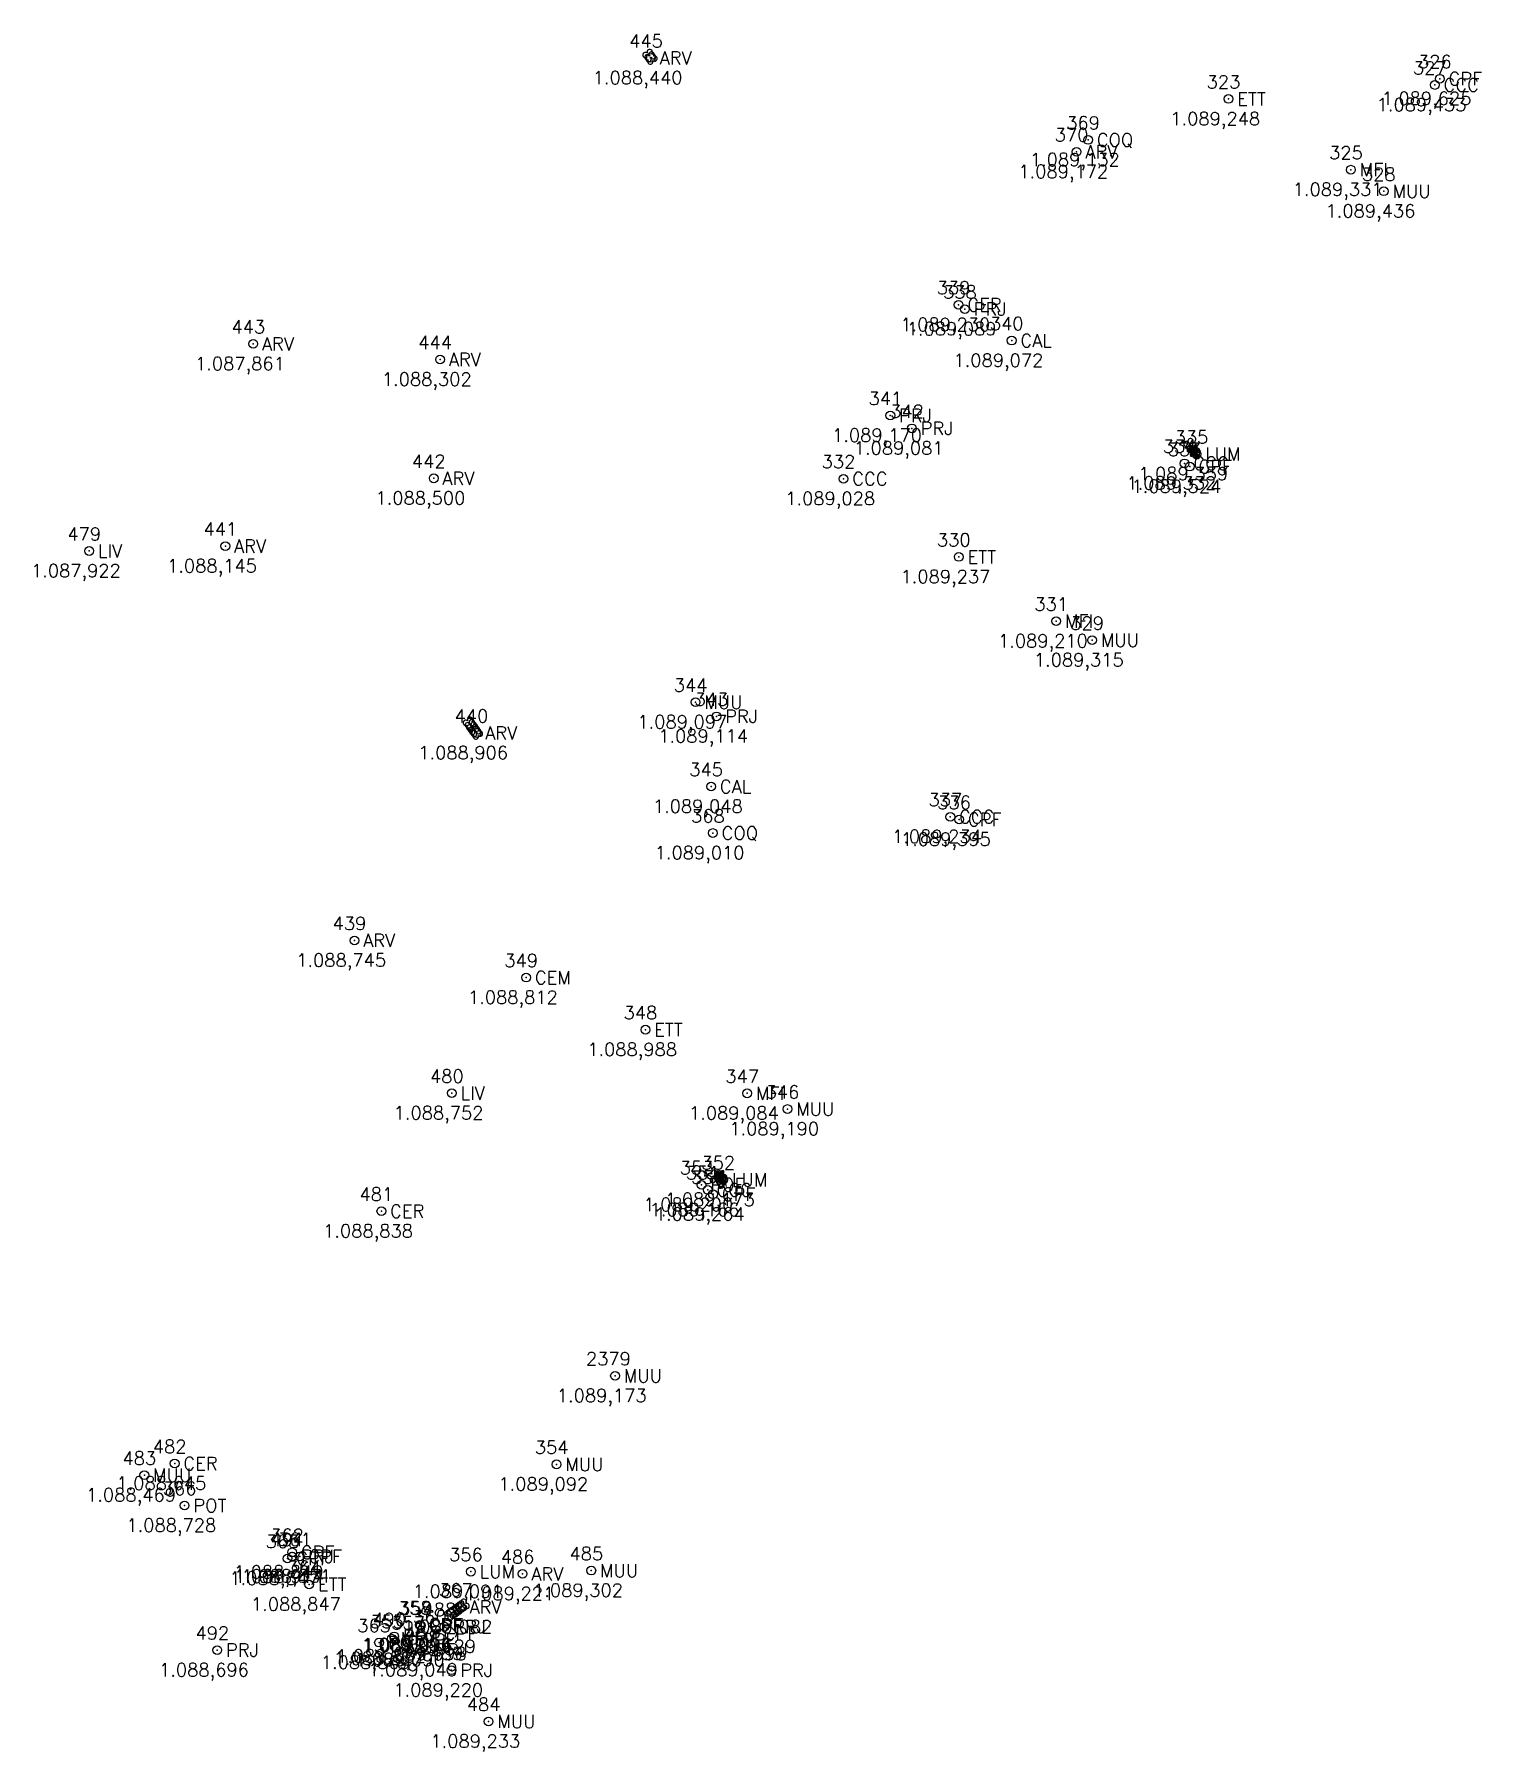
# Model space of a CAD drawing. Extents: x 190546 to 194941, y 8251022 to 8268833.
# Drawn here: x 194675.9 to 194725.6, y 8268399.6 to 8268458.5 of the extents above; entities that cross this region are included whole.
import ezdxf

# ---------------------------------------------------------------- set-up
doc = ezdxf.new("R2010")
doc.units = 0
doc.header["$LTSCALE"] = 10
doc.header["$MEASUREMENT"] = 0
doc.linetypes.add('CONTINUO', pattern=[0])
doc.layers.get('0').update_dxf_attribs({"linetype": 'CONTINUOUS'})
for name, color, linetype in [('_IRRADIACAO', 7, 'CONTINUO'), ('TOP-REDE_ELÉTRICA_LUMINÁR0', 10, 'CONTINUOUS'), ('TOP-ÁRVORE', 80, 'CONTINUOUS'), ('TOP-ÁRVORE_COQUEIRO', 80, 'CONTINUOUS')]:
    doc.layers.add(name, color=color, linetype=linetype)
doc.styles.add('ROMANS', font='romans', dxfattribs={"height": 0.2})
doc.styles.get("Standard").update_dxf_attribs({"font": 'txt.shx'})

# ---------------------------------------------------------------- blocks, each defined once
blk = doc.blocks.new('SIMB_CIRCULO')
at = {"color": 0, "linetype": 'CONTINUOUS'}
blk.add_circle((0, 0), 0.5, dxfattribs=at)
at = {"color": 0}
blk.add_point((0, 0), dxfattribs=at)
for tag in ['desc:', 'cota:', 'pto:']:
    blk.add_attdef(tag, (0, 0), '', height=1)
blk = doc.blocks.new('A$C325C66AC')
at = {"layer": 'TOP-REDE_ELÉTRICA_LUMINÁR0'}
blk.add_circle((0, 0), 1.18, dxfattribs=at)
for radius, start, end in [(1.89, 57.59957, 129.06164), (1.53, 57.59957, 129.06164), (1.89, 237.59957, 309.06164), (1.53, 237.59957, 309.06164)]:
    blk.add_arc((0, 0), radius, start, end, dxfattribs=at)
blk = doc.blocks.new('A$C49782D5F')
at = {"layer": 'TOP-ÁRVORE', "linetype": 'CONTINUOUS', "flags": 128}
blk.add_lwpolyline([(0.7, -1.01, 1.99215), (0.99, 0.7, 2.000068), (-0.72, 0.99, 2.000004), (-1.01, -0.72, 2.005032), (0.7, -1.01)], format="xyb", dxfattribs=at)
at = {"layer": 'TOP-ÁRVORE', "linetype": 'CONTINUOUS'}
blk.add_circle((0, 0), 0.275, dxfattribs=at)
blk = doc.blocks.new('A$C2AAA6732')
at = {"layer": 'TOP-ÁRVORE_COQUEIRO', "linetype": 'CONTINUOUS'}
for p, q in [((-1.94, -0.14), (-2.61, 0.22)), ((-1.62, -0.1), (-2.37, 0.41)), ((-2.17, -0.18), (-0.11, 0.06)), ((0, 0), (-2.17, -0.18)), ((-1.22, -0.06), (-2.11, 0.56)), ((-1.06, 1.5), (-1.8, 1.77)), ((-1.23, 1.8), (-1.78, 2.07)), ((-0.85, 1.18), (-1.78, 1.46)), ((-0.79, -0.01), (-1.76, 0.71)), ((-0.65, 0.86), (-1.68, 1.11)), ((-0.44, 0.55), (-1.56, 0.79)), ((-1.21, 1.79), (-1.48, 2.42)), ((-0.36, 0.03), (-1.42, 0.82)), ((-0.23, 0.22), (-1.42, 0.47)), ((-1.23, 1.79), (-0.03, 0.15)), ((-1.23, 1.79), (-0.11, 0.04)), ((0, 0), (-1.23, 1.79)), ((-1.08, 1.61), (-1.1, 2.38)), ((0, 0), (-0.97, -1.95)), ((-0.89, 1.36), (-0.82, 2.26)), ((-0.66, 1.03), (-0.56, 2.11)), ((-0.4, 0.69), (-0.25, 1.88)), ((0.07, 0.31), (-0.28, 1.47)), ((-0.15, 0.33), (0.02, 1.64)), ((0.26, 0.65), (-0.08, 1.75)), ((0.96, 1.95), (0, 0.15)), ((0, 0), (0.96, 1.95)), ((0, 0), (2.17, 0.12)), ((0, 0), (1.18, -1.83)), ((2.17, 0.12), (0.1, 0.07)), ((0.96, 1.95), (0.11, 0.07)), ((2.17, 0.12), (0.11, -0.06)), ((0.43, 0.99), (0.14, 2.01)), ((0.21, 0.29), (1.43, 0.79)), ((0.3, 0.08), (1.14, 0.96)), ((0.62, 1.32), (0.39, 2.26)), ((0.4, 0.69), (1.51, 1.14)), ((0.57, 1.08), (1.56, 1.53)), ((0.79, 1.67), (0.66, 2.44)), ((0.7, 0.09), (1.49, 0.92)), ((0.74, 1.44), (1.57, 1.82)), ((0.87, 1.73), (1.53, 2.13)), ((0.96, 1.96), (0.94, 2.57)), ((0.96, 1.94), (1.38, 2.48)), ((1.07, 0.11), (1.82, 0.85)), ((1.22, 0.03), (2.09, -0.62)), ((1.45, 0.11), (2.17, 0.76)), ((1.62, 0.05), (2.35, -0.48)), ((1.84, 0.12), (2.45, 0.61)), ((1.94, 0.08), (2.6, -0.3)), ((2.16, 0.1), (2.84, 0)), ((2.18, 0.12), (2.7, 0.43)), ((-2.15, -0.17), (-2.84, -0.09)), ((-2.17, -0.18), (-2.68, -0.52)), ((-1.83, -0.18), (-2.43, -0.69)), ((-2.17, -0.18), (-0.1, -0.08)), ((-1.45, -0.15), (-2.15, -0.83)), ((-1.07, -0.14), (-1.8, -0.91)), ((-0.75, -1.44), (-1.58, -1.81)), ((-0.58, -1.07), (-1.57, -1.52)), ((-0.88, -1.73), (-1.54, -2.12)), ((-0.4, -0.68), (-1.52, -1.13)), ((-0.69, -0.11), (-1.46, -0.97)), ((-0.21, -0.29), (-1.44, -0.78)), ((-0.97, -1.93), (-1.4, -2.47)), ((-0.3, -0.09), (-1.11, -1)), ((-0.97, -1.95), (-0.11, -0.07)), ((-0.97, -1.95), (0, -0.15)), ((-0.97, -1.95), (-0.95, -2.56)), ((-0.8, -1.66), (-0.68, -2.43)), ((-0.62, -1.32), (-0.41, -2.26)), ((-0.44, -0.98), (-0.16, -2.01)), ((-0.26, -0.65), (0.07, -1.75)), ((-0.08, -0.31), (0.28, -1.47)), ((0.14, -0.33), (-0.06, -1.64)), ((1.18, -1.83), (0.02, -0.15)), ((1.18, -1.83), (0.11, -0.05)), ((0.38, -0.7), (0.2, -1.89)), ((0.22, -0.22), (1.4, -0.51)), ((0.35, -0.04), (1.39, -0.87)), ((0.42, -0.56), (1.54, -0.83)), ((0.63, -1.04), (0.5, -2.13)), ((0.62, -0.88), (1.64, -1.16)), ((0.85, -1.38), (0.75, -2.28)), ((0.79, -0.02), (1.74, -0.76)), ((0.81, -1.21), (1.74, -1.51)), ((1.02, -1.53), (1.75, -1.83)), ((1.03, -1.64), (1.03, -2.41)), ((1.16, -1.82), (1.41, -2.46)), ((1.18, -1.83), (1.71, -2.13))]:
    blk.add_line(p, q, dxfattribs=at)
blk.add_circle((0, 0), 0.00303, dxfattribs=at)

msp = doc.modelspace()

# ---------------------------------------------------------------- block references
at = {"layer": '_IRRADIACAO', "color": 4}
ref = msp.add_blockref('SIMB_CIRCULO', (194697.064, 8268457.719), dxfattribs=dict(at, xscale=0.3, yscale=0.3, zscale=0.3))
ref.add_attrib('PONTO', '445', (194696.314, 8268458.079), dxfattribs={"layer": '0', "color": 1, "height": 0.45, "style": 'ROMANS'})
ref.add_attrib('DESC', 'ARV', (194697.364, 8268457.494), dxfattribs={"layer": '0', "color": 3, "height": 0.45, "style": 'ROMANS'})
ref.add_attrib('COTA', '1.088,440', (194695.064, 8268456.819), dxfattribs={"layer": '0', "color": 5, "height": 0.45, "style": 'ROMANS'})
ref = msp.add_blockref('SIMB_CIRCULO', (194723.988, 8268456.791), dxfattribs=dict(at, xscale=0.3, yscale=0.3, zscale=0.3))
ref.add_attrib('PONTO', '327', (194723.238, 8268457.151), dxfattribs={"layer": '0', "color": 1, "height": 0.45, "style": 'ROMANS'})
ref.add_attrib('DESC', 'CCC', (194724.288, 8268456.566), dxfattribs={"layer": '0', "color": 3, "height": 0.45, "style": 'ROMANS'})
ref.add_attrib('COTA', '1.089,433', (194721.988, 8268455.891), dxfattribs={"layer": '0', "color": 5, "height": 0.45, "style": 'ROMANS'})
ref = msp.add_blockref('SIMB_CIRCULO', (194724.16, 8268457.006), dxfattribs=dict(at, xscale=0.3, yscale=0.3, zscale=0.3))
ref.add_attrib('PONTO', '326', (194723.41, 8268457.366), dxfattribs={"layer": '0', "color": 1, "height": 0.45, "style": 'ROMANS'})
ref.add_attrib('DESC', 'CPF', (194724.459, 8268456.781), dxfattribs={"layer": '0', "color": 3, "height": 0.45, "style": 'ROMANS'})
ref.add_attrib('COTA', '1.089,625', (194722.16, 8268456.106), dxfattribs={"layer": '0', "color": 5, "height": 0.45, "style": 'ROMANS'})
ref = msp.add_blockref('SIMB_CIRCULO', (194716.902, 8268456.311), dxfattribs=dict(at, xscale=0.3, yscale=0.3, zscale=0.3))
ref.add_attrib('PONTO', '323', (194716.152, 8268456.671), dxfattribs={"layer": '0', "color": 1, "height": 0.45, "style": 'ROMANS'})
ref.add_attrib('DESC', 'ETT', (194717.202, 8268456.086), dxfattribs={"layer": '0', "color": 3, "height": 0.45, "style": 'ROMANS'})
ref.add_attrib('COTA', '1.089,248', (194714.902, 8268455.411), dxfattribs={"layer": '0', "color": 5, "height": 0.45, "style": 'ROMANS'})
ref = msp.add_blockref('SIMB_CIRCULO', (194712.078, 8268454.904), dxfattribs=dict(at, xscale=0.3, yscale=0.3, zscale=0.3))
ref.add_attrib('PONTO', '369', (194711.328, 8268455.264), dxfattribs={"layer": '0', "color": 1, "height": 0.45, "style": 'ROMANS'})
ref.add_attrib('DESC', 'COQ', (194712.378, 8268454.679), dxfattribs={"layer": '0', "color": 3, "height": 0.45, "style": 'ROMANS'})
ref.add_attrib('COTA', '1.089,132', (194710.078, 8268454.004), dxfattribs={"layer": '0', "color": 5, "height": 0.45, "style": 'ROMANS'})
ref = msp.add_blockref('SIMB_CIRCULO', (194711.684, 8268454.495), dxfattribs=dict(at, xscale=0.3, yscale=0.3, zscale=0.3))
ref.add_attrib('PONTO', '370', (194710.934, 8268454.855), dxfattribs={"layer": '0', "color": 1, "height": 0.45, "style": 'ROMANS'})
ref.add_attrib('DESC', 'ARV', (194711.984, 8268454.27), dxfattribs={"layer": '0', "color": 3, "height": 0.45, "style": 'ROMANS'})
ref.add_attrib('COTA', '1.089,172', (194709.684, 8268453.595), dxfattribs={"layer": '0', "color": 5, "height": 0.45, "style": 'ROMANS'})
ref = msp.add_blockref('SIMB_CIRCULO', (194721.107, 8268453.882), dxfattribs=dict(at, xscale=0.3, yscale=0.3, zscale=0.3))
ref.add_attrib('PONTO', '325', (194720.357, 8268454.242), dxfattribs={"layer": '0', "color": 1, "height": 0.45, "style": 'ROMANS'})
ref.add_attrib('DESC', 'MFI', (194721.407, 8268453.657), dxfattribs={"layer": '0', "color": 3, "height": 0.45, "style": 'ROMANS'})
ref.add_attrib('COTA', '1.089,331', (194719.107, 8268452.982), dxfattribs={"layer": '0', "color": 5, "height": 0.45, "style": 'ROMANS'})
ref = msp.add_blockref('SIMB_CIRCULO', (194722.234, 8268453.141), dxfattribs=dict(at, xscale=0.3, yscale=0.3, zscale=0.3))
ref.add_attrib('PONTO', '328', (194721.484, 8268453.501), dxfattribs={"layer": '0', "color": 1, "height": 0.45, "style": 'ROMANS'})
ref.add_attrib('DESC', 'MUU', (194722.534, 8268452.916), dxfattribs={"layer": '0', "color": 3, "height": 0.45, "style": 'ROMANS'})
ref.add_attrib('COTA', '1.089,436', (194720.234, 8268452.241), dxfattribs={"layer": '0', "color": 5, "height": 0.45, "style": 'ROMANS'})
ref = msp.add_blockref('SIMB_CIRCULO', (194707.632, 8268449.244), dxfattribs=dict(at, xscale=0.3, yscale=0.3, zscale=0.3))
ref.add_attrib('PONTO', '339', (194706.882, 8268449.604), dxfattribs={"layer": '0', "color": 1, "height": 0.45, "style": 'ROMANS'})
ref.add_attrib('DESC', 'CER', (194707.932, 8268449.019), dxfattribs={"layer": '0', "color": 3, "height": 0.45, "style": 'ROMANS'})
ref.add_attrib('COTA', '1.089,230', (194705.632, 8268448.344), dxfattribs={"layer": '0', "color": 5, "height": 0.45, "style": 'ROMANS'})
ref = msp.add_blockref('SIMB_CIRCULO', (194707.85, 8268449.096), dxfattribs=dict(at, xscale=0.3, yscale=0.3, zscale=0.3))
ref.add_attrib('PONTO', '338', (194707.1, 8268449.456), dxfattribs={"layer": '0', "color": 1, "height": 0.45, "style": 'ROMANS'})
ref.add_attrib('DESC', 'PRJ', (194708.15, 8268448.871), dxfattribs={"layer": '0', "color": 3, "height": 0.45, "style": 'ROMANS'})
ref.add_attrib('COTA', '1.089,089', (194705.85, 8268448.196), dxfattribs={"layer": '0', "color": 5, "height": 0.45, "style": 'ROMANS'})
ref = msp.add_blockref('SIMB_CIRCULO', (194683.405, 8268447.901), dxfattribs=dict(at, xscale=0.3, yscale=0.3, zscale=0.3))
ref.add_attrib('PONTO', '443', (194682.655, 8268448.261), dxfattribs={"layer": '0', "color": 1, "height": 0.45, "style": 'ROMANS'})
ref.add_attrib('DESC', 'ARV', (194683.704, 8268447.676), dxfattribs={"layer": '0', "color": 3, "height": 0.45, "style": 'ROMANS'})
ref.add_attrib('COTA', '1.087,861', (194681.405, 8268447.001), dxfattribs={"layer": '0', "color": 5, "height": 0.45, "style": 'ROMANS'})
ref = msp.add_blockref('SIMB_CIRCULO', (194709.455, 8268448.014), dxfattribs=dict(at, xscale=0.3, yscale=0.3, zscale=0.3))
ref.add_attrib('PONTO', '340', (194708.705, 8268448.374), dxfattribs={"layer": '0', "color": 1, "height": 0.45, "style": 'ROMANS'})
ref.add_attrib('DESC', 'CAL', (194709.755, 8268447.789), dxfattribs={"layer": '0', "color": 3, "height": 0.45, "style": 'ROMANS'})
ref.add_attrib('COTA', '1.089,072', (194707.455, 8268447.114), dxfattribs={"layer": '0', "color": 5, "height": 0.45, "style": 'ROMANS'})
ref = msp.add_blockref('SIMB_CIRCULO', (194689.822, 8268447.366), dxfattribs=dict(at, xscale=0.3, yscale=0.3, zscale=0.3))
ref.add_attrib('PONTO', '444', (194689.072, 8268447.726), dxfattribs={"layer": '0', "color": 1, "height": 0.45, "style": 'ROMANS'})
ref.add_attrib('DESC', 'ARV', (194690.122, 8268447.141), dxfattribs={"layer": '0', "color": 3, "height": 0.45, "style": 'ROMANS'})
ref.add_attrib('COTA', '1.088,302', (194687.822, 8268446.466), dxfattribs={"layer": '0', "color": 5, "height": 0.45, "style": 'ROMANS'})
ref = msp.add_blockref('SIMB_CIRCULO', (194705.286, 8268445.444), dxfattribs=dict(at, xscale=0.3, yscale=0.3, zscale=0.3))
ref.add_attrib('PONTO', '341', (194704.536, 8268445.804), dxfattribs={"layer": '0', "color": 1, "height": 0.45, "style": 'ROMANS'})
ref.add_attrib('DESC', 'PRJ', (194705.586, 8268445.219), dxfattribs={"layer": '0', "color": 3, "height": 0.45, "style": 'ROMANS'})
ref.add_attrib('COTA', '1.089,170', (194703.286, 8268444.544), dxfattribs={"layer": '0', "color": 5, "height": 0.45, "style": 'ROMANS'})
ref = msp.add_blockref('SIMB_CIRCULO', (194706.03, 8268445.001), dxfattribs=dict(at, xscale=0.3, yscale=0.3, zscale=0.3))
ref.add_attrib('PONTO', '342', (194705.28, 8268445.361), dxfattribs={"layer": '0', "color": 1, "height": 0.45, "style": 'ROMANS'})
ref.add_attrib('DESC', 'PRJ', (194706.329, 8268444.776), dxfattribs={"layer": '0', "color": 3, "height": 0.45, "style": 'ROMANS'})
ref.add_attrib('COTA', '1.089,081', (194704.03, 8268444.101), dxfattribs={"layer": '0', "color": 5, "height": 0.45, "style": 'ROMANS'})
ref = msp.add_blockref('SIMB_CIRCULO', (194715.801, 8268444.119), dxfattribs=dict(at, xscale=0.3, yscale=0.3, zscale=0.3))
ref.add_attrib('PONTO', '335', (194715.051, 8268444.479), dxfattribs={"layer": '0', "color": 1, "height": 0.45, "style": 'ROMANS'})
ref.add_attrib('DESC', 'LUM', (194716.101, 8268443.894), dxfattribs={"layer": '0', "color": 3, "height": 0.45, "style": 'ROMANS'})
ref.add_attrib('COTA', '1.089,359', (194713.801, 8268443.219), dxfattribs={"layer": '0', "color": 5, "height": 0.45, "style": 'ROMANS'})
ref = msp.add_blockref('SIMB_CIRCULO', (194715.395, 8268443.798), dxfattribs=dict(at, xscale=0.3, yscale=0.3, zscale=0.3))
ref.add_attrib('PONTO', '334', (194714.645, 8268444.158), dxfattribs={"layer": '0', "color": 1, "height": 0.45, "style": 'ROMANS'})
ref.add_attrib('DESC', 'CCC', (194715.695, 8268443.573), dxfattribs={"layer": '0', "color": 3, "height": 0.45, "style": 'ROMANS'})
ref.add_attrib('COTA', '1.089,332', (194713.395, 8268442.898), dxfattribs={"layer": '0', "color": 5, "height": 0.45, "style": 'ROMANS'})
ref = msp.add_blockref('SIMB_CIRCULO', (194715.569, 8268443.689), dxfattribs=dict(at, xscale=0.3, yscale=0.3, zscale=0.3))
ref.add_attrib('PONTO', '333', (194714.819, 8268444.049), dxfattribs={"layer": '0', "color": 1, "height": 0.45, "style": 'ROMANS'})
ref.add_attrib('DESC', 'CPF', (194715.869, 8268443.464), dxfattribs={"layer": '0', "color": 3, "height": 0.45, "style": 'ROMANS'})
ref.add_attrib('COTA', '1.089,524', (194713.569, 8268442.789), dxfattribs={"layer": '0', "color": 5, "height": 0.45, "style": 'ROMANS'})
ref = msp.add_blockref('SIMB_CIRCULO', (194689.603, 8268443.286), dxfattribs=dict(at, xscale=0.3, yscale=0.3, zscale=0.3))
ref.add_attrib('PONTO', '442', (194688.853, 8268443.646), dxfattribs={"layer": '0', "color": 1, "height": 0.45, "style": 'ROMANS'})
ref.add_attrib('DESC', 'ARV', (194689.902, 8268443.061), dxfattribs={"layer": '0', "color": 3, "height": 0.45, "style": 'ROMANS'})
ref.add_attrib('COTA', '1.088,500', (194687.603, 8268442.386), dxfattribs={"layer": '0', "color": 5, "height": 0.45, "style": 'ROMANS'})
ref = msp.add_blockref('SIMB_CIRCULO', (194703.678, 8268443.271), dxfattribs=dict(at, xscale=0.3, yscale=0.3, zscale=0.3))
ref.add_attrib('PONTO', '332', (194702.928, 8268443.631), dxfattribs={"layer": '0', "color": 1, "height": 0.45, "style": 'ROMANS'})
ref.add_attrib('DESC', 'CCC', (194703.978, 8268443.046), dxfattribs={"layer": '0', "color": 3, "height": 0.45, "style": 'ROMANS'})
ref.add_attrib('COTA', '1.089,028', (194701.678, 8268442.371), dxfattribs={"layer": '0', "color": 5, "height": 0.45, "style": 'ROMANS'})
ref = msp.add_blockref('SIMB_CIRCULO', (194677.77, 8268440.791), dxfattribs=dict(at, xscale=0.3, yscale=0.3, zscale=0.3))
ref.add_attrib('PONTO', '479', (194677.02, 8268441.151), dxfattribs={"layer": '0', "color": 1, "height": 0.45, "style": 'ROMANS'})
ref.add_attrib('DESC', 'LIV', (194678.07, 8268440.566), dxfattribs={"layer": '0', "color": 3, "height": 0.45, "style": 'ROMANS'})
ref.add_attrib('COTA', '1.087,922', (194675.77, 8268439.891), dxfattribs={"layer": '0', "color": 5, "height": 0.45, "style": 'ROMANS'})
ref = msp.add_blockref('SIMB_CIRCULO', (194682.446, 8268440.958), dxfattribs=dict(at, xscale=0.3, yscale=0.3, zscale=0.3))
ref.add_attrib('PONTO', '441', (194681.696, 8268441.318), dxfattribs={"layer": '0', "color": 1, "height": 0.45, "style": 'ROMANS'})
ref.add_attrib('DESC', 'ARV', (194682.746, 8268440.733), dxfattribs={"layer": '0', "color": 3, "height": 0.45, "style": 'ROMANS'})
ref.add_attrib('COTA', '1.088,145', (194680.446, 8268440.058), dxfattribs={"layer": '0', "color": 5, "height": 0.45, "style": 'ROMANS'})
ref = msp.add_blockref('SIMB_CIRCULO', (194707.636, 8268440.587), dxfattribs=dict(at, xscale=0.3, yscale=0.3, zscale=0.3))
ref.add_attrib('PONTO', '330', (194706.886, 8268440.947), dxfattribs={"layer": '0', "color": 1, "height": 0.45, "style": 'ROMANS'})
ref.add_attrib('DESC', 'ETT', (194707.937, 8268440.362), dxfattribs={"layer": '0', "color": 3, "height": 0.45, "style": 'ROMANS'})
ref.add_attrib('COTA', '1.089,237', (194705.636, 8268439.687), dxfattribs={"layer": '0', "color": 5, "height": 0.45, "style": 'ROMANS'})
ref = msp.add_blockref('SIMB_CIRCULO', (194710.985, 8268438.381), dxfattribs=dict(at, xscale=0.3, yscale=0.3, zscale=0.3))
ref.add_attrib('PONTO', '331', (194710.235, 8268438.741), dxfattribs={"layer": '0', "color": 1, "height": 0.45, "style": 'ROMANS'})
ref.add_attrib('DESC', 'MFI', (194711.285, 8268438.156), dxfattribs={"layer": '0', "color": 3, "height": 0.45, "style": 'ROMANS'})
ref.add_attrib('COTA', '1.089,210', (194708.985, 8268437.481), dxfattribs={"layer": '0', "color": 5, "height": 0.45, "style": 'ROMANS'})
ref = msp.add_blockref('SIMB_CIRCULO', (194712.216, 8268437.728), dxfattribs=dict(at, xscale=0.3, yscale=0.3, zscale=0.3))
ref.add_attrib('PONTO', '329', (194711.466, 8268438.088), dxfattribs={"layer": '0', "color": 1, "height": 0.45, "style": 'ROMANS'})
ref.add_attrib('DESC', 'MUU', (194712.516, 8268437.503), dxfattribs={"layer": '0', "color": 3, "height": 0.45, "style": 'ROMANS'})
ref.add_attrib('COTA', '1.089,315', (194710.216, 8268436.828), dxfattribs={"layer": '0', "color": 5, "height": 0.45, "style": 'ROMANS'})
ref = msp.add_blockref('SIMB_CIRCULO', (194698.599, 8268435.599), dxfattribs=dict(at, xscale=0.3, yscale=0.3, zscale=0.3))
ref.add_attrib('PONTO', '344', (194697.849, 8268435.959), dxfattribs={"layer": '0', "color": 1, "height": 0.45, "style": 'ROMANS'})
ref.add_attrib('DESC', 'MUU', (194698.899, 8268435.374), dxfattribs={"layer": '0', "color": 3, "height": 0.45, "style": 'ROMANS'})
ref.add_attrib('COTA', '1.089,097', (194696.599, 8268434.699), dxfattribs={"layer": '0', "color": 5, "height": 0.45, "style": 'ROMANS'})
ref = msp.add_blockref('SIMB_CIRCULO', (194699.314, 8268435.113), dxfattribs=dict(at, xscale=0.3, yscale=0.3, zscale=0.3))
ref.add_attrib('PONTO', '343', (194698.564, 8268435.473), dxfattribs={"layer": '0', "color": 1, "height": 0.45, "style": 'ROMANS'})
ref.add_attrib('DESC', 'PRJ', (194699.614, 8268434.888), dxfattribs={"layer": '0', "color": 3, "height": 0.45, "style": 'ROMANS'})
ref.add_attrib('COTA', '1.089,114', (194697.314, 8268434.213), dxfattribs={"layer": '0', "color": 5, "height": 0.45, "style": 'ROMANS'})
ref = msp.add_blockref('SIMB_CIRCULO', (194691.072, 8268434.543), dxfattribs=dict(at, xscale=0.3, yscale=0.3, zscale=0.3))
ref.add_attrib('PONTO', '440', (194690.322, 8268434.903), dxfattribs={"layer": '0', "color": 1, "height": 0.45, "style": 'ROMANS'})
ref.add_attrib('DESC', 'ARV', (194691.372, 8268434.318), dxfattribs={"layer": '0', "color": 3, "height": 0.45, "style": 'ROMANS'})
ref.add_attrib('COTA', '1.088,906', (194689.072, 8268433.643), dxfattribs={"layer": '0', "color": 5, "height": 0.45, "style": 'ROMANS'})
ref = msp.add_blockref('SIMB_CIRCULO', (194699.131, 8268432.703), dxfattribs=dict(at, xscale=0.3, yscale=0.3, zscale=0.3))
ref.add_attrib('PONTO', '345', (194698.381, 8268433.063), dxfattribs={"layer": '0', "color": 1, "height": 0.45, "style": 'ROMANS'})
ref.add_attrib('DESC', 'CAL', (194699.431, 8268432.478), dxfattribs={"layer": '0', "color": 3, "height": 0.45, "style": 'ROMANS'})
ref.add_attrib('COTA', '1.089,048', (194697.131, 8268431.803), dxfattribs={"layer": '0', "color": 5, "height": 0.45, "style": 'ROMANS'})
ref = msp.add_blockref('SIMB_CIRCULO', (194707.347, 8268431.666), dxfattribs=dict(at, xscale=0.3, yscale=0.3, zscale=0.3))
ref.add_attrib('PONTO', '337', (194706.597, 8268432.026), dxfattribs={"layer": '0', "color": 1, "height": 0.45, "style": 'ROMANS'})
ref.add_attrib('DESC', 'CCC', (194707.647, 8268431.441), dxfattribs={"layer": '0', "color": 3, "height": 0.45, "style": 'ROMANS'})
ref.add_attrib('COTA', '1.089,234', (194705.347, 8268430.766), dxfattribs={"layer": '0', "color": 5, "height": 0.45, "style": 'ROMANS'})
ref = msp.add_blockref('SIMB_CIRCULO', (194699.192, 8268431.108), dxfattribs=dict(at, xscale=0.3, yscale=0.3, zscale=0.3))
ref.add_attrib('PONTO', '368', (194698.442, 8268431.468), dxfattribs={"layer": '0', "color": 1, "height": 0.45, "style": 'ROMANS'})
ref.add_attrib('DESC', 'COQ', (194699.492, 8268430.883), dxfattribs={"layer": '0', "color": 3, "height": 0.45, "style": 'ROMANS'})
ref.add_attrib('COTA', '1.089,010', (194697.192, 8268430.208), dxfattribs={"layer": '0', "color": 5, "height": 0.45, "style": 'ROMANS'})
ref = msp.add_blockref('SIMB_CIRCULO', (194707.649, 8268431.572), dxfattribs=dict(at, xscale=0.3, yscale=0.3, zscale=0.3))
ref.add_attrib('PONTO', '336', (194706.899, 8268431.932), dxfattribs={"layer": '0', "color": 1, "height": 0.45, "style": 'ROMANS'})
ref.add_attrib('DESC', 'CPF', (194707.949, 8268431.347), dxfattribs={"layer": '0', "color": 3, "height": 0.45, "style": 'ROMANS'})
ref.add_attrib('COTA', '1.089,395', (194705.649, 8268430.672), dxfattribs={"layer": '0', "color": 5, "height": 0.45, "style": 'ROMANS'})
ref = msp.add_blockref('SIMB_CIRCULO', (194686.881, 8268427.42), dxfattribs=dict(at, xscale=0.3, yscale=0.3, zscale=0.3))
ref.add_attrib('PONTO', '439', (194686.131, 8268427.78), dxfattribs={"layer": '0', "color": 1, "height": 0.45, "style": 'ROMANS'})
ref.add_attrib('DESC', 'ARV', (194687.181, 8268427.195), dxfattribs={"layer": '0', "color": 3, "height": 0.45, "style": 'ROMANS'})
ref.add_attrib('COTA', '1.088,745', (194684.881, 8268426.52), dxfattribs={"layer": '0', "color": 5, "height": 0.45, "style": 'ROMANS'})
ref = msp.add_blockref('SIMB_CIRCULO', (194692.779, 8268426.145), dxfattribs=dict(at, xscale=0.3, yscale=0.3, zscale=0.3))
ref.add_attrib('PONTO', '349', (194692.029, 8268426.505), dxfattribs={"layer": '0', "color": 1, "height": 0.45, "style": 'ROMANS'})
ref.add_attrib('DESC', 'CEM', (194693.079, 8268425.92), dxfattribs={"layer": '0', "color": 3, "height": 0.45, "style": 'ROMANS'})
ref.add_attrib('COTA', '1.088,812', (194690.779, 8268425.245), dxfattribs={"layer": '0', "color": 5, "height": 0.45, "style": 'ROMANS'})
ref = msp.add_blockref('SIMB_CIRCULO', (194696.875, 8268424.356), dxfattribs=dict(at, xscale=0.3, yscale=0.3, zscale=0.3))
ref.add_attrib('PONTO', '348', (194696.125, 8268424.716), dxfattribs={"layer": '0', "color": 1, "height": 0.45, "style": 'ROMANS'})
ref.add_attrib('DESC', 'ETT', (194697.175, 8268424.131), dxfattribs={"layer": '0', "color": 3, "height": 0.45, "style": 'ROMANS'})
ref.add_attrib('COTA', '1.088,988', (194694.875, 8268423.456), dxfattribs={"layer": '0', "color": 5, "height": 0.45, "style": 'ROMANS'})
ref = msp.add_blockref('SIMB_CIRCULO', (194690.226, 8268422.175), dxfattribs=dict(at, xscale=0.3, yscale=0.3, zscale=0.3))
ref.add_attrib('PONTO', '480', (194689.476, 8268422.535), dxfattribs={"layer": '0', "color": 1, "height": 0.45, "style": 'ROMANS'})
ref.add_attrib('DESC', 'LIV', (194690.526, 8268421.95), dxfattribs={"layer": '0', "color": 3, "height": 0.45, "style": 'ROMANS'})
ref.add_attrib('COTA', '1.088,752', (194688.226, 8268421.275), dxfattribs={"layer": '0', "color": 5, "height": 0.45, "style": 'ROMANS'})
ref = msp.add_blockref('SIMB_CIRCULO', (194700.37, 8268422.171), dxfattribs=dict(at, xscale=0.3, yscale=0.3, zscale=0.3))
ref.add_attrib('PONTO', '347', (194699.62, 8268422.531), dxfattribs={"layer": '0', "color": 1, "height": 0.45, "style": 'ROMANS'})
ref.add_attrib('DESC', 'MFI', (194700.669, 8268421.946), dxfattribs={"layer": '0', "color": 3, "height": 0.45, "style": 'ROMANS'})
ref.add_attrib('COTA', '1.089,084', (194698.37, 8268421.271), dxfattribs={"layer": '0', "color": 5, "height": 0.45, "style": 'ROMANS'})
ref = msp.add_blockref('SIMB_CIRCULO', (194701.754, 8268421.632), dxfattribs=dict(at, xscale=0.3, yscale=0.3, zscale=0.3))
ref.add_attrib('PONTO', '346', (194701.004, 8268421.992), dxfattribs={"layer": '0', "color": 1, "height": 0.45, "style": 'ROMANS'})
ref.add_attrib('DESC', 'MUU', (194702.054, 8268421.407), dxfattribs={"layer": '0', "color": 3, "height": 0.45, "style": 'ROMANS'})
ref.add_attrib('COTA', '1.089,190', (194699.754, 8268420.732), dxfattribs={"layer": '0', "color": 5, "height": 0.45, "style": 'ROMANS'})
ref = msp.add_blockref('SIMB_CIRCULO', (194698.805, 8268419.028), dxfattribs=dict(at, xscale=0.3, yscale=0.3, zscale=0.3))
ref.add_attrib('PONTO', '353', (194698.055, 8268419.388), dxfattribs={"layer": '0', "color": 1, "height": 0.45, "style": 'ROMANS'})
ref.add_attrib('DESC', 'POF', (194699.105, 8268418.803), dxfattribs={"layer": '0', "color": 3, "height": 0.45, "style": 'ROMANS'})
ref.add_attrib('COTA', '1.089,200', (194696.805, 8268418.128), dxfattribs={"layer": '0', "color": 5, "height": 0.45, "style": 'ROMANS'})
ref = msp.add_blockref('SIMB_CIRCULO', (194699.016, 8268418.855), dxfattribs=dict(at, xscale=0.3, yscale=0.3, zscale=0.3))
ref.add_attrib('PONTO', '351', (194698.266, 8268419.215), dxfattribs={"layer": '0', "color": 1, "height": 0.45, "style": 'ROMANS'})
ref.add_attrib('DESC', 'CCC', (194699.316, 8268418.63), dxfattribs={"layer": '0', "color": 3, "height": 0.45, "style": 'ROMANS'})
ref.add_attrib('COTA', '1.089,166', (194697.016, 8268417.955), dxfattribs={"layer": '0', "color": 5, "height": 0.45, "style": 'ROMANS'})
ref = msp.add_blockref('SIMB_CIRCULO', (194699.196, 8268418.705), dxfattribs=dict(at, xscale=0.3, yscale=0.3, zscale=0.3))
ref.add_attrib('PONTO', '350', (194698.446, 8268419.065), dxfattribs={"layer": '0', "color": 1, "height": 0.45, "style": 'ROMANS'})
ref.add_attrib('DESC', 'CPF', (194699.496, 8268418.48), dxfattribs={"layer": '0', "color": 3, "height": 0.45, "style": 'ROMANS'})
ref.add_attrib('COTA', '1.089,264', (194697.196, 8268417.805), dxfattribs={"layer": '0', "color": 5, "height": 0.45, "style": 'ROMANS'})
ref = msp.add_blockref('SIMB_CIRCULO', (194699.547, 8268419.201), dxfattribs=dict(at, xscale=0.3, yscale=0.3, zscale=0.3))
ref.add_attrib('PONTO', '352', (194698.797, 8268419.561), dxfattribs={"layer": '0', "color": 1, "height": 0.45, "style": 'ROMANS'})
ref.add_attrib('DESC', 'LUM', (194699.848, 8268418.976), dxfattribs={"layer": '0', "color": 3, "height": 0.45, "style": 'ROMANS'})
ref.add_attrib('COTA', '1.089,173', (194697.547, 8268418.301), dxfattribs={"layer": '0', "color": 5, "height": 0.45, "style": 'ROMANS'})
ref = msp.add_blockref('SIMB_CIRCULO', (194687.805, 8268418.123), dxfattribs=dict(at, xscale=0.3, yscale=0.3, zscale=0.3))
ref.add_attrib('PONTO', '481', (194687.055, 8268418.483), dxfattribs={"layer": '0', "color": 1, "height": 0.45, "style": 'ROMANS'})
ref.add_attrib('DESC', 'CER', (194688.105, 8268417.898), dxfattribs={"layer": '0', "color": 3, "height": 0.45, "style": 'ROMANS'})
ref.add_attrib('COTA', '1.088,838', (194685.805, 8268417.223), dxfattribs={"layer": '0', "color": 5, "height": 0.45, "style": 'ROMANS'})
ref = msp.add_blockref('SIMB_CIRCULO', (194695.831, 8268412.473), dxfattribs=dict(at, xscale=0.3, yscale=0.3, zscale=0.3))
ref.add_attrib('PONTO', '2379', (194694.831, 8268412.833), dxfattribs={"layer": '0', "color": 1, "height": 0.45, "style": 'ROMANS'})
ref.add_attrib('DESC', 'MUU', (194696.131, 8268412.248), dxfattribs={"layer": '0', "color": 3, "height": 0.45, "style": 'ROMANS'})
ref.add_attrib('COTA', '1.089,173', (194693.831, 8268411.573), dxfattribs={"layer": '0', "color": 5, "height": 0.45, "style": 'ROMANS'})
ref = msp.add_blockref('SIMB_CIRCULO', (194680.706, 8268409.46), dxfattribs=dict(at, xscale=0.3, yscale=0.3, zscale=0.3))
ref.add_attrib('PONTO', '482', (194679.956, 8268409.82), dxfattribs={"layer": '0', "color": 1, "height": 0.45, "style": 'ROMANS'})
ref.add_attrib('DESC', 'CER', (194681.006, 8268409.235), dxfattribs={"layer": '0', "color": 3, "height": 0.45, "style": 'ROMANS'})
ref.add_attrib('COTA', '1.088,645', (194678.706, 8268408.56), dxfattribs={"layer": '0', "color": 5, "height": 0.45, "style": 'ROMANS'})
ref = msp.add_blockref('SIMB_CIRCULO', (194693.825, 8268409.433), dxfattribs=dict(at, xscale=0.3, yscale=0.3, zscale=0.3))
ref.add_attrib('PONTO', '354', (194693.075, 8268409.793), dxfattribs={"layer": '0', "color": 1, "height": 0.45, "style": 'ROMANS'})
ref.add_attrib('DESC', 'MUU', (194694.125, 8268409.208), dxfattribs={"layer": '0', "color": 3, "height": 0.45, "style": 'ROMANS'})
ref.add_attrib('COTA', '1.089,092', (194691.825, 8268408.533), dxfattribs={"layer": '0', "color": 5, "height": 0.45, "style": 'ROMANS'})
ref = msp.add_blockref('SIMB_CIRCULO', (194679.664, 8268409.06), dxfattribs=dict(at, xscale=0.3, yscale=0.3, zscale=0.3))
ref.add_attrib('PONTO', '483', (194678.914, 8268409.42), dxfattribs={"layer": '0', "color": 1, "height": 0.45, "style": 'ROMANS'})
ref.add_attrib('DESC', 'MUU', (194679.964, 8268408.835), dxfattribs={"layer": '0', "color": 3, "height": 0.45, "style": 'ROMANS'})
ref.add_attrib('COTA', '1.088,469', (194677.664, 8268408.16), dxfattribs={"layer": '0', "color": 5, "height": 0.45, "style": 'ROMANS'})
ref = msp.add_blockref('SIMB_CIRCULO', (194681.048, 8268408.018), dxfattribs=dict(at, xscale=0.3, yscale=0.3, zscale=0.3))
ref.add_attrib('PONTO', '366', (194680.298, 8268408.378), dxfattribs={"layer": '0', "color": 1, "height": 0.45, "style": 'ROMANS'})
ref.add_attrib('DESC', 'POT', (194681.348, 8268407.793), dxfattribs={"layer": '0', "color": 3, "height": 0.45, "style": 'ROMANS'})
ref.add_attrib('COTA', '1.088,728', (194679.048, 8268407.118), dxfattribs={"layer": '0', "color": 5, "height": 0.45, "style": 'ROMANS'})
ref = msp.add_blockref('SIMB_CIRCULO', (194684.737, 8268406.411), dxfattribs=dict(at, xscale=0.3, yscale=0.3, zscale=0.3))
ref.add_attrib('PONTO', '362', (194683.987, 8268406.771), dxfattribs={"layer": '0', "color": 1, "height": 0.45, "style": 'ROMANS'})
ref.add_attrib('DESC', 'CPF', (194685.037, 8268406.186), dxfattribs={"layer": '0', "color": 3, "height": 0.45, "style": 'ROMANS'})
ref.add_attrib('COTA', '1.088,849', (194682.737, 8268405.511), dxfattribs={"layer": '0', "color": 5, "height": 0.45, "style": 'ROMANS'})
ref = msp.add_blockref('SIMB_CIRCULO', (194684.583, 8268406.202), dxfattribs=dict(at, xscale=0.3, yscale=0.3, zscale=0.3))
ref.add_attrib('PONTO', '363', (194683.833, 8268406.562), dxfattribs={"layer": '0', "color": 1, "height": 0.45, "style": 'ROMANS'})
ref.add_attrib('DESC', 'CPF', (194684.883, 8268405.977), dxfattribs={"layer": '0', "color": 3, "height": 0.45, "style": 'ROMANS'})
ref.add_attrib('COTA', '1.088,847', (194682.583, 8268405.302), dxfattribs={"layer": '0', "color": 5, "height": 0.45, "style": 'ROMANS'})
ref = msp.add_blockref('SIMB_CIRCULO', (194684.746, 8268406.269), dxfattribs=dict(at, xscale=0.3, yscale=0.3, zscale=0.3))
ref.add_attrib('PONTO', '491', (194683.996, 8268406.629), dxfattribs={"layer": '0', "color": 1, "height": 0.45, "style": 'ROMANS'})
ref.add_attrib('DESC', 'PRJ', (194685.046, 8268406.044), dxfattribs={"layer": '0', "color": 3, "height": 0.45, "style": 'ROMANS'})
ref.add_attrib('COTA', '1.088,914', (194682.746, 8268405.369), dxfattribs={"layer": '0', "color": 5, "height": 0.45, "style": 'ROMANS'})
ref = msp.add_blockref('SIMB_CIRCULO', (194685, 8268406.271), dxfattribs=dict(at, xscale=0.3, yscale=0.3, zscale=0.3))
ref.add_attrib('PONTO', '361', (194684.25, 8268406.631), dxfattribs={"layer": '0', "color": 1, "height": 0.45, "style": 'ROMANS'})
ref.add_attrib('DESC', 'CPF', (194685.3, 8268406.046), dxfattribs={"layer": '0', "color": 3, "height": 0.45, "style": 'ROMANS'})
ref.add_attrib('COTA', '1.088,851', (194683, 8268405.371), dxfattribs={"layer": '0', "color": 5, "height": 0.45, "style": 'ROMANS'})
ref = msp.add_blockref('SIMB_CIRCULO', (194690.882, 8268405.749), dxfattribs=dict(at, xscale=0.3, yscale=0.3, zscale=0.3))
ref.add_attrib('PONTO', '356', (194690.132, 8268406.109), dxfattribs={"layer": '0', "color": 1, "height": 0.45, "style": 'ROMANS'})
ref.add_attrib('DESC', 'LUM', (194691.182, 8268405.524), dxfattribs={"layer": '0', "color": 3, "height": 0.45, "style": 'ROMANS'})
ref.add_attrib('COTA', '1.089,091', (194688.882, 8268404.849), dxfattribs={"layer": '0', "color": 5, "height": 0.45, "style": 'ROMANS'})
ref = msp.add_blockref('SIMB_CIRCULO', (194695.016, 8268405.785), dxfattribs=dict(at, xscale=0.3, yscale=0.3, zscale=0.3))
ref.add_attrib('PONTO', '485', (194694.266, 8268406.145), dxfattribs={"layer": '0', "color": 1, "height": 0.45, "style": 'ROMANS'})
ref.add_attrib('DESC', 'MUU', (194695.316, 8268405.56), dxfattribs={"layer": '0', "color": 3, "height": 0.45, "style": 'ROMANS'})
ref.add_attrib('COTA', '1.089,302', (194693.016, 8268404.885), dxfattribs={"layer": '0', "color": 5, "height": 0.45, "style": 'ROMANS'})
ref = msp.add_blockref('SIMB_CIRCULO', (194685.326, 8268405.31), dxfattribs=dict(at, xscale=0.3, yscale=0.3, zscale=0.3))
ref.add_attrib('PONTO', '364', (194684.576, 8268405.67), dxfattribs={"layer": '0', "color": 1, "height": 0.45, "style": 'ROMANS'})
ref.add_attrib('DESC', 'ETT', (194685.626, 8268405.085), dxfattribs={"layer": '0', "color": 3, "height": 0.45, "style": 'ROMANS'})
ref.add_attrib('COTA', '1.088,847', (194683.326, 8268404.41), dxfattribs={"layer": '0', "color": 5, "height": 0.45, "style": 'ROMANS'})
ref = msp.add_blockref('SIMB_CIRCULO', (194692.656, 8268405.672), dxfattribs=dict(at, xscale=0.3, yscale=0.3, zscale=0.3))
ref.add_attrib('PONTO', '486', (194691.906, 8268406.032), dxfattribs={"layer": '0', "color": 1, "height": 0.45, "style": 'ROMANS'})
ref.add_attrib('DESC', 'ARV', (194692.956, 8268405.447), dxfattribs={"layer": '0', "color": 3, "height": 0.45, "style": 'ROMANS'})
ref.add_attrib('COTA', '1.089,221', (194690.656, 8268404.772), dxfattribs={"layer": '0', "color": 5, "height": 0.45, "style": 'ROMANS'})
ref = msp.add_blockref('SIMB_CIRCULO', (194690.531, 8268404.535), dxfattribs=dict(at, xscale=0.3, yscale=0.3, zscale=0.3))
ref.add_attrib('PONTO', '367', (194689.781, 8268404.895), dxfattribs={"layer": '0', "color": 1, "height": 0.45, "style": 'ROMANS'})
ref.add_attrib('DESC', 'ARV', (194690.831, 8268404.31), dxfattribs={"layer": '0', "color": 3, "height": 0.45, "style": 'ROMANS'})
ref.add_attrib('COTA', '1.089,082', (194688.531, 8268403.635), dxfattribs={"layer": '0', "color": 5, "height": 0.45, "style": 'ROMANS'})
ref = msp.add_blockref('SIMB_CIRCULO', (194688.164, 8268403.447), dxfattribs=dict(at, xscale=0.3, yscale=0.3, zscale=0.3))
ref.add_attrib('PONTO', '355', (194687.414, 8268403.807), dxfattribs={"layer": '0', "color": 1, "height": 0.45, "style": 'ROMANS'})
ref.add_attrib('DESC', 'MFI', (194688.464, 8268403.222), dxfattribs={"layer": '0', "color": 3, "height": 0.45, "style": 'ROMANS'})
ref.add_attrib('COTA', '1.088,827', (194686.164, 8268402.547), dxfattribs={"layer": '0', "color": 5, "height": 0.45, "style": 'ROMANS'})
ref = msp.add_blockref('SIMB_CIRCULO', (194688.249, 8268403.526), dxfattribs=dict(at, xscale=0.3, yscale=0.3, zscale=0.3))
ref.add_attrib('PONTO', '490', (194687.499, 8268403.886), dxfattribs={"layer": '0', "color": 1, "height": 0.45, "style": 'ROMANS'})
ref.add_attrib('DESC', 'PRJ', (194688.549, 8268403.301), dxfattribs={"layer": '0', "color": 3, "height": 0.45, "style": 'ROMANS'})
ref.add_attrib('COTA', '1.088,882', (194686.249, 8268402.626), dxfattribs={"layer": '0', "color": 5, "height": 0.45, "style": 'ROMANS'})
ref = msp.add_blockref('SIMB_CIRCULO', (194688.893, 8268403.403), dxfattribs=dict(at, xscale=0.3, yscale=0.3, zscale=0.3))
ref.add_attrib('PONTO', '357', (194688.143, 8268403.763), dxfattribs={"layer": '0', "color": 1, "height": 0.45, "style": 'ROMANS'})
ref.add_attrib('DESC', 'CPF', (194689.193, 8268403.178), dxfattribs={"layer": '0', "color": 3, "height": 0.45, "style": 'ROMANS'})
ref.add_attrib('COTA', '1.089,090', (194686.893, 8268402.503), dxfattribs={"layer": '0', "color": 5, "height": 0.45, "style": 'ROMANS'})
ref = msp.add_blockref('SIMB_CIRCULO', (194689.125, 8268403.919), dxfattribs=dict(at, xscale=0.3, yscale=0.3, zscale=0.3))
ref.add_attrib('PONTO', '358', (194688.375, 8268404.279), dxfattribs={"layer": '0', "color": 1, "height": 0.45, "style": 'ROMANS'})
ref.add_attrib('DESC', 'CPF', (194689.425, 8268403.694), dxfattribs={"layer": '0', "color": 3, "height": 0.45, "style": 'ROMANS'})
ref.add_attrib('COTA', '1.089,096', (194687.125, 8268403.019), dxfattribs={"layer": '0', "color": 5, "height": 0.45, "style": 'ROMANS'})
ref = msp.add_blockref('SIMB_CIRCULO', (194689.16, 8268403.901), dxfattribs=dict(at, xscale=0.3, yscale=0.3, zscale=0.3))
ref.add_attrib('PONTO', '359', (194688.41, 8268404.261), dxfattribs={"layer": '0', "color": 1, "height": 0.45, "style": 'ROMANS'})
ref.add_attrib('DESC', 'CPF', (194689.46, 8268403.676), dxfattribs={"layer": '0', "color": 3, "height": 0.45, "style": 'ROMANS'})
ref.add_attrib('COTA', '1.089,096', (194687.16, 8268403.001), dxfattribs={"layer": '0', "color": 5, "height": 0.45, "style": 'ROMANS'})
ref = msp.add_blockref('SIMB_CIRCULO', (194689.643, 8268403.61), dxfattribs=dict(at, xscale=0.3, yscale=0.3, zscale=0.3))
ref.add_attrib('PONTO', '360', (194688.893, 8268403.97), dxfattribs={"layer": '0', "color": 1, "height": 0.45, "style": 'ROMANS'})
ref.add_attrib('DESC', 'CPF', (194689.943, 8268403.385), dxfattribs={"layer": '0', "color": 3, "height": 0.45, "style": 'ROMANS'})
ref.add_attrib('COTA', '1.089,098', (194687.643, 8268402.71), dxfattribs={"layer": '0', "color": 5, "height": 0.45, "style": 'ROMANS'})
ref = msp.add_blockref('SIMB_CIRCULO', (194689.972, 8268403.86), dxfattribs=dict(at, xscale=0.3, yscale=0.3, zscale=0.3))
ref.add_attrib('PONTO', '488', (194689.222, 8268404.22), dxfattribs={"layer": '0', "color": 1, "height": 0.45, "style": 'ROMANS'})
ref.add_attrib('DESC', 'PRJ', (194690.272, 8268403.635), dxfattribs={"layer": '0', "color": 3, "height": 0.45, "style": 'ROMANS'})
ref.add_attrib('COTA', '1.089,129', (194687.972, 8268402.96), dxfattribs={"layer": '0', "color": 5, "height": 0.45, "style": 'ROMANS'})
ref = msp.add_blockref('SIMB_CIRCULO', (194682.17, 8268403.054), dxfattribs=dict(at, xscale=0.3, yscale=0.3, zscale=0.3))
ref.add_attrib('PONTO', '492', (194681.42, 8268403.414), dxfattribs={"layer": '0', "color": 1, "height": 0.45, "style": 'ROMANS'})
ref.add_attrib('DESC', 'PRJ', (194682.47, 8268402.829), dxfattribs={"layer": '0', "color": 3, "height": 0.45, "style": 'ROMANS'})
ref.add_attrib('COTA', '1.088,696', (194680.17, 8268402.154), dxfattribs={"layer": '0', "color": 5, "height": 0.45, "style": 'ROMANS'})
ref = msp.add_blockref('SIMB_CIRCULO', (194687.725, 8268403.313), dxfattribs=dict(at, xscale=0.3, yscale=0.3, zscale=0.3))
ref.add_attrib('PONTO', '365', (194686.975, 8268403.673), dxfattribs={"layer": '0', "color": 1, "height": 0.45, "style": 'ROMANS'})
ref.add_attrib('DESC', 'POT', (194688.025, 8268403.088), dxfattribs={"layer": '0', "color": 3, "height": 0.45, "style": 'ROMANS'})
ref.add_attrib('COTA', '1.088,869', (194685.725, 8268402.413), dxfattribs={"layer": '0', "color": 5, "height": 0.45, "style": 'ROMANS'})
ref = msp.add_blockref('SIMB_CIRCULO', (194689.348, 8268403.058), dxfattribs=dict(at, xscale=0.3, yscale=0.3, zscale=0.3))
ref.add_attrib('PONTO', '487', (194688.598, 8268403.418), dxfattribs={"layer": '0', "color": 1, "height": 0.45, "style": 'ROMANS'})
ref.add_attrib('DESC', 'PRJ', (194689.648, 8268402.833), dxfattribs={"layer": '0', "color": 3, "height": 0.45, "style": 'ROMANS'})
ref.add_attrib('COTA', '1.089,049', (194687.348, 8268402.158), dxfattribs={"layer": '0', "color": 5, "height": 0.45, "style": 'ROMANS'})
ref = msp.add_blockref('SIMB_CIRCULO', (194690.216, 8268402.363), dxfattribs=dict(at, xscale=0.3, yscale=0.3, zscale=0.3))
ref.add_attrib('PONTO', '489', (194689.466, 8268402.723), dxfattribs={"layer": '0', "color": 1, "height": 0.45, "style": 'ROMANS'})
ref.add_attrib('DESC', 'PRJ', (194690.516, 8268402.138), dxfattribs={"layer": '0', "color": 3, "height": 0.45, "style": 'ROMANS'})
ref.add_attrib('COTA', '1.089,220', (194688.216, 8268401.463), dxfattribs={"layer": '0', "color": 5, "height": 0.45, "style": 'ROMANS'})
ref = msp.add_blockref('SIMB_CIRCULO', (194691.489, 8268400.606), dxfattribs=dict(at, xscale=0.3, yscale=0.3, zscale=0.3))
ref.add_attrib('PONTO', '484', (194690.739, 8268400.966), dxfattribs={"layer": '0', "color": 1, "height": 0.45, "style": 'ROMANS'})
ref.add_attrib('DESC', 'MUU', (194691.789, 8268400.381), dxfattribs={"layer": '0', "color": 3, "height": 0.45, "style": 'ROMANS'})
ref.add_attrib('COTA', '1.089,233', (194689.489, 8268399.706), dxfattribs={"layer": '0', "color": 5, "height": 0.45, "style": 'ROMANS'})
at = {"layer": 'TOP-REDE_ELÉTRICA_LUMINÁR0', "xscale": 0.08333333333333333, "yscale": 0.08333333333333333, "zscale": 0.08333333333333333}
for p in [(194715.801, 8268444.119), (194699.463, 8268419.068), (194699.547, 8268419.201)]:
    msp.add_blockref('A$C325C66AC', p, dxfattribs=at)
at = {"layer": 'TOP-ÁRVORE', "xscale": 0.08333333333333333, "yscale": 0.08333333333333333, "zscale": 0.08333333333333333}
for p in [(194697.004, 8268457.801), (194697.064, 8268457.719), (194715.578, 8268444.443), (194690.833, 8268434.872), (194690.893, 8268434.79), (194690.952, 8268434.708), (194691.012, 8268434.625), (194691.072, 8268434.543), (194699.212, 8268419.316), (194690.531, 8268404.535), (194690.614, 8268404.593), (194690.196, 8268404.294), (194690.28, 8268404.354), (194690.364, 8268404.414), (194690.447, 8268404.475)]:
    msp.add_blockref('A$C49782D5F', p, dxfattribs=at)
at = {"layer": 'TOP-ÁRVORE_COQUEIRO', "xscale": 0.08333333333333333, "yscale": 0.08333333333333333, "zscale": 0.08333333333333333}
for p in [(194715.702, 8268444.241), (194699.448, 8268419.323)]:
    msp.add_blockref('A$C2AAA6732', p, dxfattribs=at)

doc.saveas('drawing.dxf')
